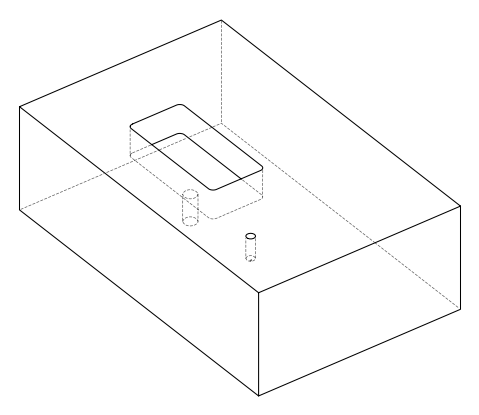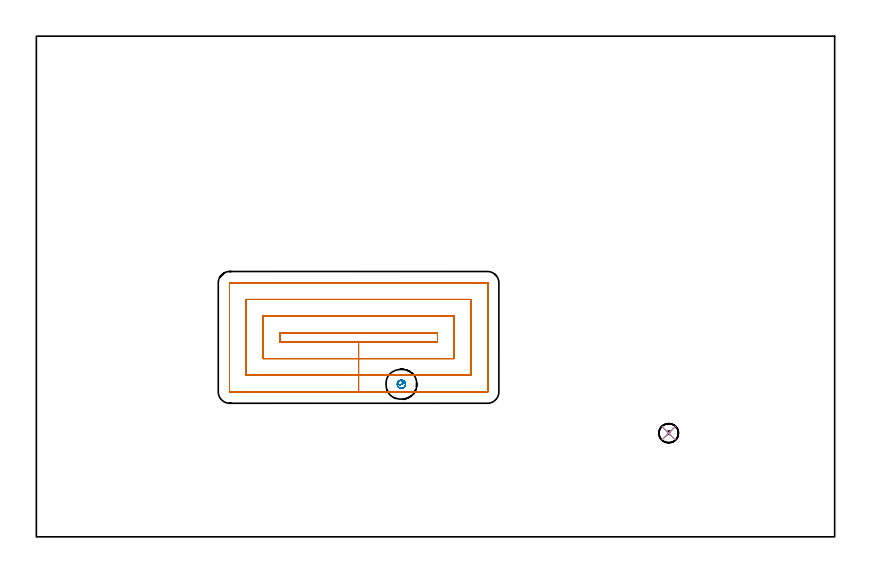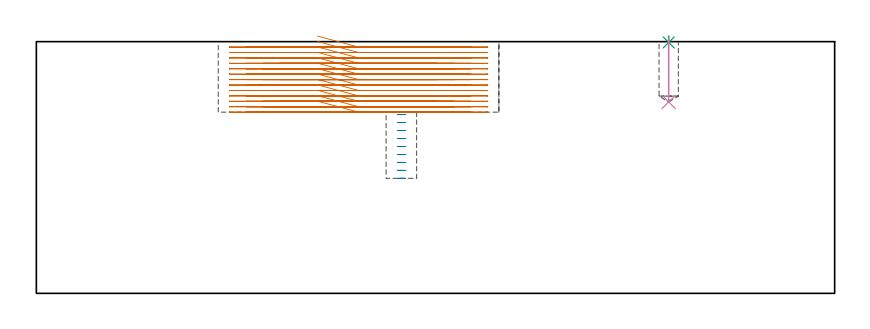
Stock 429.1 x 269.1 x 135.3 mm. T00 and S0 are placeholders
(PLAN: 4 operations, 2 tool changes, 32.8 min)
(1 MILL_RECTANGULAR_POCKET | POCKET_RECTANGULAR_STRAIGHT | NXT0201_011 | Follow Part, ap 3, ae 75% | 31.83 min | 403567 mm3)
(2 MILL_BLIND_HOLE_FROM_SOLID_MATERIAL | STEP1POCKET | NXT0201_011 | Spiral | 0.8 min | 7462 mm3)
(3 SPOT_DRILL | STEP1POCKET_1 | NXT0321_9005460120000 | 0.03 min | 18 mm3)
(4 DRILL_BLIND_HOLE_INTO_CENTER | STEP1POCKET_1 | UGT0301_217 | 0.14 min | 2550 mm3)
(TOOL NXT0201_011 | ENDMILL 12mm [2P460-1200-NA 1630] | D12 FL38 Z6)
(TOOL NXT0321_9005460120000 | NC Spot Drill, 142deg, 12mm, Carbide, Uncoated | D12 PA142 FL30 Z2)
(TOOL UGT0301_217 | Twist Drill 10.4 mm | D10.4 PA118 FL82 Z2)
(OP 1 MILL_RECTANGULAR_POCKET)
G17 G21 G94 G90
T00 M6
G54
G17 G0 G90 X151.124 Y104.8 S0 M3
G43 Z145.3 H1
Z138.3
G94 G1 X173.2 Z132.385 F250.
X215.6 F500.
Y109.6
X130.8
Y104.8
X173.2
Y95.8
X224.6
Y118.6
X121.8
Y95.8
X173.2
Y86.8
X233.6
Y127.6
X112.8
Y86.8
X173.2
Y77.8
X242.5
X242.555 Y77.805
X242.595 Y77.845
X242.6 Y77.9
Y136.5
X242.595 Y136.555
X242.555 Y136.595
X242.5 Y136.6
X103.9
X103.845 Y136.595
X103.805 Y136.555
X103.8 Y136.5
Y77.9
X103.805 Y77.845
X103.845 Y77.805
X103.9 Y77.8
X173.2
X174.2
G0 X151.124 Y104.8 Z135.385
G1 X173.2 Z129.469 F250.
X215.6 F500.
Y109.6
X130.8
Y104.8
X173.2
Y95.8
X224.6
Y118.6
X121.8
Y95.8
X173.2
Y86.8
X233.6
Y127.6
X112.8
Y86.8
X173.2
Y77.8
X242.5
X242.555 Y77.805
X242.595 Y77.845
X242.6 Y77.9
Y136.5
X242.595 Y136.555
X242.555 Y136.595
X242.5 Y136.6
X103.9
X103.845 Y136.595
X103.805 Y136.555
X103.8 Y136.5
Y77.9
X103.805 Y77.845
X103.845 Y77.805
X103.9 Y77.8
X173.2
X174.2
G0 X151.124 Y104.8 Z132.469
G1 X173.2 Z126.554 F250.
X215.6 F500.
Y109.6
X130.8
Y104.8
X173.2
Y95.8
X224.6
Y118.6
X121.8
Y95.8
X173.2
Y86.8
X233.6
Y127.6
X112.8
Y86.8
X173.2
Y77.8
X242.5
X242.555 Y77.805
X242.595 Y77.845
X242.6 Y77.9
Y136.5
X242.595 Y136.555
X242.555 Y136.595
X242.5 Y136.6
X103.9
X103.845 Y136.595
X103.805 Y136.555
X103.8 Y136.5
Y77.9
X103.805 Y77.845
X103.845 Y77.805
X103.9 Y77.8
X173.2
X174.2
G0 X151.124 Y104.8 Z129.554
G1 X173.2 Z123.638 F250.
X215.6 F500.
Y109.6
X130.8
Y104.8
X173.2
Y95.8
X224.6
Y118.6
X121.8
Y95.8
X173.2
Y86.8
X233.6
Y127.6
X112.8
Y86.8
X173.2
Y77.8
X242.5
X242.555 Y77.805
X242.595 Y77.845
X242.6 Y77.9
Y136.5
X242.595 Y136.555
X242.555 Y136.595
X242.5 Y136.6
X103.9
X103.845 Y136.595
X103.805 Y136.555
X103.8 Y136.5
Y77.9
X103.805 Y77.845
X103.845 Y77.805
X103.9 Y77.8
X173.2
X174.2
G0 X151.124 Y104.8 Z126.638
G1 X173.2 Z120.723 F250.
X215.6 F500.
Y109.6
X130.8
Y104.8
X173.2
Y95.8
X224.6
Y118.6
X121.8
Y95.8
X173.2
Y86.8
X233.6
Y127.6
X112.8
Y86.8
X173.2
Y77.8
X242.5
X242.555 Y77.805
X242.595 Y77.845
X242.6 Y77.9
Y136.5
X242.595 Y136.555
X242.555 Y136.595
X242.5 Y136.6
X103.9
X103.845 Y136.595
X103.805 Y136.555
X103.8 Y136.5
Y77.9
X103.805 Y77.845
X103.845 Y77.805
X103.9 Y77.8
X173.2
X174.2
G0 X151.124 Y104.8 Z123.723
G1 X173.2 Z117.808 F250.
X215.6 F500.
Y109.6
X130.8
Y104.8
X173.2
Y95.8
X224.6
Y118.6
X121.8
Y95.8
X173.2
Y86.8
X233.6
Y127.6
X112.8
Y86.8
X173.2
Y77.8
X242.5
X242.555 Y77.805
X242.595 Y77.845
X242.6 Y77.9
Y136.5
X242.595 Y136.555
X242.555 Y136.595
X242.5 Y136.6
X103.9
X103.845 Y136.595
X103.805 Y136.555
X103.8 Y136.5
Y77.9
X103.805 Y77.845
X103.845 Y77.805
X103.9 Y77.8
X173.2
X174.2
G0 X151.124 Y104.8 Z120.808
G1 X173.2 Z114.892 F250.
X215.6 F500.
Y109.6
X130.8
Y104.8
X173.2
Y95.8
X224.6
Y118.6
X121.8
Y95.8
X173.2
Y86.8
X233.6
Y127.6
X112.8
Y86.8
X173.2
Y77.8
X242.5
X242.555 Y77.805
X242.595 Y77.845
X242.6 Y77.9
Y136.5
X242.595 Y136.555
X242.555 Y136.595
X242.5 Y136.6
X103.9
X103.845 Y136.595
X103.805 Y136.555
X103.8 Y136.5
Y77.9
X103.805 Y77.845
X103.845 Y77.805
X103.9 Y77.8
X173.2
X174.2
G0 X151.124 Y104.8 Z117.892
G1 X173.2 Z111.977 F250.
X215.6 F500.
Y109.6
X130.8
Y104.8
X173.2
Y95.8
X224.6
Y118.6
X121.8
Y95.8
X173.2
Y86.8
X233.6
Y127.6
X112.8
Y86.8
X173.2
Y77.8
X242.5
X242.555 Y77.805
X242.595 Y77.845
X242.6 Y77.9
Y136.5
X242.595 Y136.555
X242.555 Y136.595
X242.5 Y136.6
X103.9
X103.845 Y136.595
X103.805 Y136.555
X103.8 Y136.5
Y77.9
X103.805 Y77.845
X103.845 Y77.805
X103.9 Y77.8
X173.2
X174.2
G0 X151.124 Y104.8 Z114.977
G1 X173.2 Z109.062 F250.
X215.6 F500.
Y109.6
X130.8
Y104.8
X173.2
Y95.8
X224.6
Y118.6
X121.8
Y95.8
X173.2
Y86.8
X233.6
Y127.6
X112.8
Y86.8
X173.2
Y77.8
X242.5
X242.555 Y77.805
X242.595 Y77.845
X242.6 Y77.9
Y136.5
X242.595 Y136.555
X242.555 Y136.595
X242.5 Y136.6
X103.9
X103.845 Y136.595
X103.805 Y136.555
X103.8 Y136.5
Y77.9
X103.805 Y77.845
X103.845 Y77.805
X103.9 Y77.8
X173.2
X174.2
G0 X151.124 Y104.8 Z112.062
G1 X173.2 Z106.146 F250.
X215.6 F500.
Y109.6
X130.8
Y104.8
X173.2
Y95.8
X224.6
Y118.6
X121.8
Y95.8
X173.2
Y86.8
X233.6
Y127.6
X112.8
Y86.8
X173.2
Y77.8
X242.5
X242.555 Y77.805
X242.595 Y77.845
X242.6 Y77.9
Y136.5
X242.595 Y136.555
X242.555 Y136.595
X242.5 Y136.6
X103.9
X103.845 Y136.595
X103.805 Y136.555
X103.8 Y136.5
Y77.9
X103.805 Y77.845
X103.845 Y77.805
X103.9 Y77.8
X173.2
X174.2
G0 X151.124 Y104.8 Z109.146
G1 X173.2 Z103.231 F250.
X215.6 F500.
Y109.6
X130.8
Y104.8
X173.2
Y95.8
X224.6
Y118.6
X121.8
Y95.8
X173.2
Y86.8
X233.6
Y127.6
X112.8
Y86.8
X173.2
Y77.8
X242.5
X242.555 Y77.805
X242.595 Y77.845
X242.6 Y77.9
Y136.5
X242.595 Y136.555
X242.555 Y136.595
X242.5 Y136.6
X103.9
X103.845 Y136.595
X103.805 Y136.555
X103.8 Y136.5
Y77.9
X103.805 Y77.845
X103.845 Y77.805
X103.9 Y77.8
X173.2
X174.2
G0 X151.124 Y104.8 Z106.231
G1 X173.2 Z100.315 F250.
X215.6 F500.
Y109.6
X130.8
Y104.8
X173.2
Y95.8
X224.6
Y118.6
X121.8
Y95.8
X173.2
Y86.8
X233.6
Y127.6
X112.8
Y86.8
X173.2
Y77.8
X242.5
X242.555 Y77.805
X242.595 Y77.845
X242.6 Y77.9
Y136.5
X242.595 Y136.555
X242.555 Y136.595
X242.5 Y136.6
X103.9
X103.845 Y136.595
X103.805 Y136.555
X103.8 Y136.5
Y77.9
X103.805 Y77.845
X103.845 Y77.805
X103.9 Y77.8
X173.2
X174.2
G0 X151.124 Y104.8 Z103.315
G1 X173.2 Z97.4 F250.
X215.6 F500.
Y109.6
X130.8
Y104.8
X173.2
Y95.8
X224.6
Y118.6
X121.8
Y95.8
X173.2
Y86.8
X233.6
Y127.6
X112.8
Y86.8
X173.2
Y77.8
X242.5
X242.555 Y77.805
X242.595 Y77.845
X242.6 Y77.9
Y136.5
X242.595 Y136.555
X242.555 Y136.595
X242.5 Y136.6
X103.9
X103.845 Y136.595
X103.805 Y136.555
X103.8 Y136.5
Y77.9
X103.805 Y77.845
X103.845 Y77.805
X103.9 Y77.8
X173.2
X174.2
G0 Z145.3
M5
M2
(OP 2 MILL_BLIND_HOLE_FROM_SOLID_MATERIAL)
G17 G21 G94 G90
T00 M6
G54
G17 G0 G90 X196.2 Y82. S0 M3
G43 Z145.3 H1
Z96.111
G94 G3 X196.878 Y83.522 R0.912 F250.
X194.728 Y83.635 R1.522
X194.565 Y80.528 R2.2
X194.728 Y83.635 R-2.2
X194.646 Y82.081 R1.1
X196.2 Y82. R1.1
G0 Z91.822
G3 X196.878 Y83.522 R0.912
X194.728 Y83.635 R1.522
X194.565 Y80.528 R2.2
X194.728 Y83.635 R-2.2
X194.646 Y82.081 R1.1
X196.2 Y82. R1.1
G0 Z87.533
G3 X196.878 Y83.522 R0.912
X194.728 Y83.635 R1.522
X194.565 Y80.528 R2.2
X194.728 Y83.635 R-2.2
X194.646 Y82.081 R1.1
X196.2 Y82. R1.1
G0 Z83.244
G3 X196.878 Y83.522 R0.912
X194.728 Y83.635 R1.522
X194.565 Y80.528 R2.2
X194.728 Y83.635 R-2.2
X194.646 Y82.081 R1.1
X196.2 Y82. R1.1
G0 Z78.956
G3 X196.878 Y83.522 R0.912
X194.728 Y83.635 R1.522
X194.565 Y80.528 R2.2
X194.728 Y83.635 R-2.2
X194.646 Y82.081 R1.1
X196.2 Y82. R1.1
G0 Z74.667
G3 X196.878 Y83.522 R0.912
X194.728 Y83.635 R1.522
X194.565 Y80.528 R2.2
X194.728 Y83.635 R-2.2
X194.646 Y82.081 R1.1
X196.2 Y82. R1.1
G0 Z70.378
G3 X196.878 Y83.522 R0.912
X194.728 Y83.635 R1.522
X194.565 Y80.528 R2.2
X194.728 Y83.635 R-2.2
X194.646 Y82.081 R1.1
X196.2 Y82. R1.1
G0 Z66.089
G3 X196.878 Y83.522 R0.912
X194.728 Y83.635 R1.522
X194.565 Y80.528 R2.2
X194.728 Y83.635 R-2.2
X194.646 Y82.081 R1.1
X196.2 Y82. R1.1
G0 Z61.8
G3 X196.878 Y83.522 R0.912
X194.728 Y83.635 R1.522
X194.565 Y80.528 R2.2
X194.728 Y83.635 R-2.2
X194.646 Y82.081 R1.1
X196.2 Y82. R1.1
G0 Z145.3
M5
M2
(OP 3 SPOT_DRILL)
G17 G21 G94 G90
T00 M6
G54
G17 G0 G90 X339.9 Y55.7 S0 M3
G43 Z145.3 H0
G94 G81 G98 Z134.852 F250. R138.3
G80
M5
M2
(OP 4 DRILL_BLIND_HOLE_INTO_CENTER)
G17 G21 G94 G90
T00 M6
G54
G17 G0 G90 X339.9 Y55.7 S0 M3
G43 Z145.3 H0
G94 G81 G98 Z102.9 F250. R137.3
G80
M5
M2
